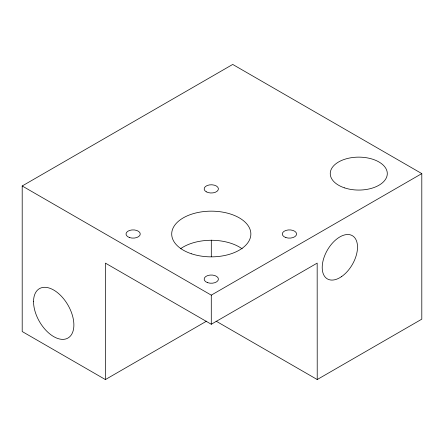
<?xml version="1.0" encoding="UTF-8"?>
<svg xmlns="http://www.w3.org/2000/svg" width="444" height="444" viewBox="0 0 444 444"><rect width="100%" height="100%" fill="white"/><g stroke="black" fill="none" stroke-linecap="round" stroke-linejoin="round"><path stroke-width="0.67" d="M206.543 321.167L105.4 379.565L22.2 331.535L22.2 185.975L232.717 64.436L421.8 173.604L421.8 319.158L317.221 379.537L216.117 321.167M22.2 185.975L211.283 295.143L421.8 173.604M105.4 379.565L105.4 263.12L211.283 324.253L317.171 263.12L317.221 379.537M211.3 240.099L211.305 256.732M211.283 295.143L211.283 324.253M180.425 248.818A39.577 22.849 0 0 1 242.147 248.818M344.511 187.862A28.521 16.467 0 0 0 387.296 173.604A28.521 16.467 0 0 0 344.511 159.341A28.521 16.467 0 0 0 344.511 187.862M33.544 301.692A28.521 16.467 60 0 0 63.797 339.327A28.521 16.467 60 0 0 63.797 298.99A28.521 16.467 60 0 0 33.544 301.692M191.497 253.796A39.577 22.849 0 0 0 250.86 234.005A39.577 22.849 0 0 0 191.497 214.219A39.577 22.849 0 0 0 191.497 253.796M285.875 237.573A7.132 4.118 0 0 0 296.57 234.005A7.132 4.118 0 0 0 285.875 230.442A7.132 4.118 0 0 0 285.875 237.573M207.72 282.695A7.132 4.118 0 0 0 218.415 279.132A7.132 4.118 0 0 0 207.72 275.563A7.132 4.118 0 0 0 207.72 282.695M129.565 237.573A7.132 4.118 0 0 0 140.26 234.005A7.132 4.118 0 0 0 129.565 230.442A7.132 4.118 0 0 0 129.565 237.573M206.244 191.797A7.132 4.118 0 0 0 218.171 189.949A7.132 4.118 0 0 0 209.44 184.909A7.132 4.118 0 0 0 206.244 191.797M341.619 276.562A24.958 14.408 -60 0 0 354.195 237.129A24.958 14.408 -60 0 0 323.776 258.203A24.958 14.408 -60 0 0 341.619 276.562"/></g></svg>
